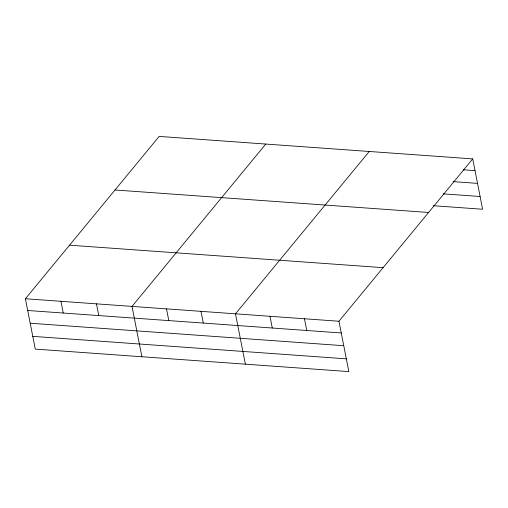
<?xml version="1.0" encoding="UTF-8"?>
<svg xmlns="http://www.w3.org/2000/svg" width="508" height="508" viewBox="0 0 508 508"><rect width="100%" height="100%" fill="white"/><g stroke="black" fill="none" stroke-linecap="round" stroke-linejoin="round"><path stroke-width="0.76" d="M472.719 158.896L338.957 321.24L348.837 371.589L35.281 349.104L25.4 298.755L159.163 136.411L472.719 158.896L482.6 209.245L433.216 205.708M265.773 144.056L132.01 306.4L141.891 356.749M369.246 151.479L235.483 313.817L245.364 364.166M463.264 169.786L475.024 170.631M453.225 181.629L477.526 183.375M443.255 193.859L480.098 196.501M115.018 189.986L428.581 212.471M69.539 245.18L383.102 267.665M25.4 298.755L338.957 321.24M27.699 310.483L341.262 332.969M30.201 323.228L343.764 345.713M32.779 336.36L346.335 358.845M304.47 318.764L306.769 330.498M269.977 316.293L272.275 328.022M200.99 311.347L203.295 323.075M166.503 308.87L168.802 320.605M96.476 303.848L98.774 315.582M60.935 301.301L63.24 313.03"/></g></svg>
